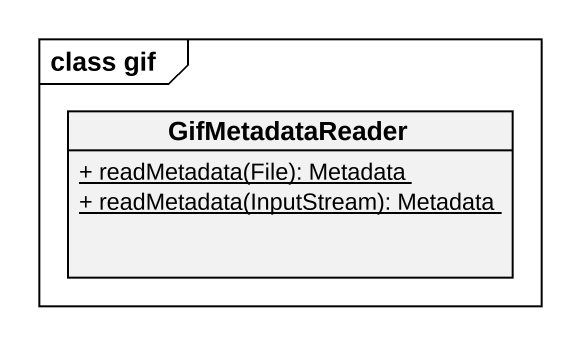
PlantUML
@startuml
mainframe class gif
hide circle
hide empty members
skinparam classAttributeIconSize 0
class GifMetadataReader {
  {static} + readMetadata(File): Metadata
  {static} + readMetadata(InputStream): Metadata
}
@enduml
